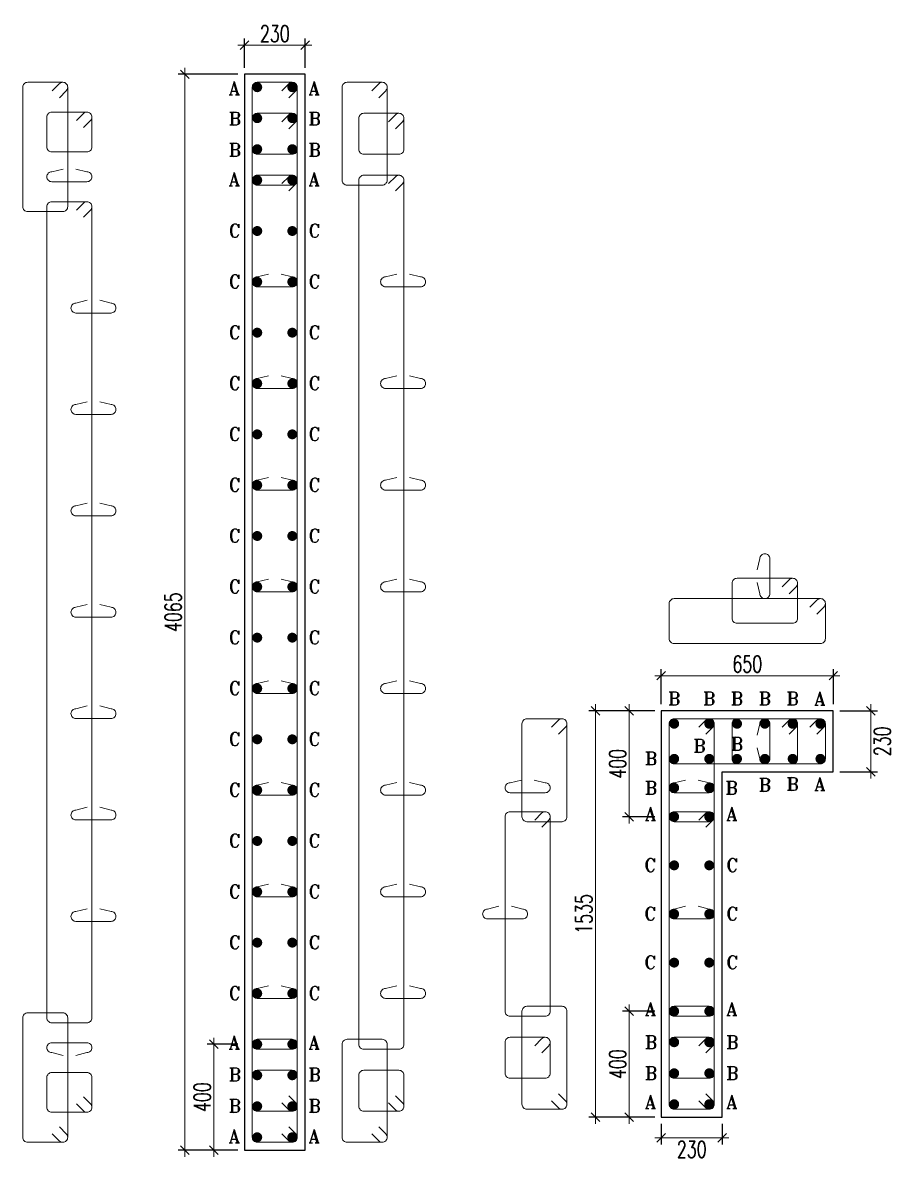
# Model space of a CAD drawing. Header units: millimetres. Extents: x 1123469 to 1752051, y -126924 to 196924.
# Drawn here: x 1601291 to 1614446, y -111849 to -94657 of the extents above; entities that cross this region are included whole.
import ezdxf

# ---------------------------------------------------------------- set-up
doc = ezdxf.new("R2010")
doc.units = ezdxf.units.MM
doc.header["$LTSCALE"] = 500
doc.header["$MEASUREMENT"] = 0
doc.header["$PDMODE"] = 34
doc.layers.get('Defpoints').update_dxf_attribs({"lineweight": 0})
doc.layers.add('DIAMENTION', color=1, linetype='Continuous', lineweight=0)
doc.layers.add('STEEL', color=7, linetype='Continuous', lineweight=20)
for name, color, linetype in [('Reinf', 4, 'Continuous'), ('S-TEXT', 3, 'Continuous'), ('TOWER AREA COLUMN.', 6, 'Continuous')]:
    doc.layers.add(name, color=color, linetype=linetype)
doc.styles.add('2MM', font='romans.shx', dxfattribs={"width": 0.7})
doc.styles.add('ROMANT', font='romant__.ttf', dxfattribs={"width": 0.9, "height": 600})
doc.dimstyles.new('SHUIB', dxfattribs={"dimtxt": 200, "dimasz": 180, "dimexe": 100, "dimexo": 250, "dimgap": 50, "dimtad": 2, "dimdec": 0, "dimzin": 1, "dimdsep": 46, "dimtxsty": '2MM', "dimblk": 'OBLIQUE', "dimcen": 0, "dimdle": 100, "dimclrd": 1, "dimclre": 1, "dimclrt": 3, "dimadec": 0, "dimazin": 0, "dimtfac": 1, "dimtdec": 0, "dimtix": 1, "dimtmove": 2, "dimatfit": 3, "dimfxl": 1, "dimtolj": 1, "dimlwd": -1, "dimarcsym": 0})

# ---------------------------------------------------------------- blocks, each defined once
blk = doc.blocks.new('_Oblique')
at = {"color": 0, "linetype": 'ByBlock', "lineweight": -2}
blk.add_line((-0.5, -0.5), (0.5, 0.5), dxfattribs=at)
blk = doc.blocks.new('*D274')
at = {"layer": 'Defpoints', "color": 0, "ltscale": 100, "transparency": 16777216}
for p in [(1613541, -104525), (1610941, -105057), (1613541, -105057)]:
    blk.add_point(p, dxfattribs=at)
at = {"layer": 'DIAMENTION', "color": 1, "ltscale": 100, "transparency": 16777216}
blk.add_line((1610841, -104525), (1613641, -104525), dxfattribs=at)
at = {"layer": 'DIAMENTION', "color": 1, "lineweight": -2, "ltscale": 100, "transparency": 16777216}
for p, q in [((1610941, -104957), (1610941, -104425)), ((1613541, -104957), (1613541, -104425))]:
    blk.add_line(p, q, dxfattribs=at)
at = {"layer": 'DIAMENTION', "color": 1, "ltscale": 100, "transparency": 16777216, "xscale": 130, "yscale": 130, "zscale": 130, "rotation": 180}
blk.add_blockref('_Oblique', (1610941, -104525), dxfattribs=at)
at = {"layer": 'DIAMENTION', "color": 1, "ltscale": 100, "transparency": 16777216, "xscale": 130, "yscale": 130, "zscale": 130}
blk.add_blockref('_Oblique', (1613541, -104525), dxfattribs=at)
at = {"layer": 'DIAMENTION', "color": 3, "ltscale": 100, "transparency": 16777216, "insert": (1612241, -104350), "char_height": 250, "attachment_point": 5, "style": '2MM'}
blk.add_mtext('\\A1;650', dxfattribs=at)
blk = doc.blocks.new('*D275')
at = {"layer": 'Defpoints', "color": 0, "ltscale": 100, "transparency": 16777216}
for p in [(1610941, -105057), (1609946, -111197), (1610941, -111197)]:
    blk.add_point(p, dxfattribs=at)
at = {"layer": 'DIAMENTION', "color": 1, "ltscale": 100, "transparency": 16777216}
blk.add_line((1609946, -104957), (1609946, -111297), dxfattribs=at)
at = {"layer": 'DIAMENTION', "color": 1, "lineweight": -2, "ltscale": 100, "transparency": 16777216}
for p, q in [((1610841, -105057), (1609846, -105057)), ((1610841, -111197), (1609846, -111197))]:
    blk.add_line(p, q, dxfattribs=at)
at = {"layer": 'DIAMENTION', "color": 1, "ltscale": 100, "transparency": 16777216, "xscale": 130, "yscale": 130, "zscale": 130}
for p, rotation in [((1609946, -105057), 90), ((1609946, -111197), 270)]:
    blk.add_blockref('_Oblique', p, dxfattribs=dict(at, rotation=rotation))
at = {"layer": 'DIAMENTION', "color": 3, "ltscale": 100, "transparency": 16777216, "insert": (1609771, -108127), "char_height": 250, "attachment_point": 5, "rotation": 90, "style": '2MM'}
blk.add_mtext('\\A1;1535', dxfattribs=at)
blk = doc.blocks.new('*D276')
at = {"layer": 'Defpoints', "color": 0, "ltscale": 100, "transparency": 16777216}
for p in [(1610941, -111197), (1611861, -111197), (1611861, -111510)]:
    blk.add_point(p, dxfattribs=at)
at = {"layer": 'DIAMENTION', "color": 1, "lineweight": -2, "ltscale": 100, "transparency": 16777216}
for p, q in [((1610941, -111297), (1610941, -111610)), ((1611861, -111297), (1611861, -111610))]:
    blk.add_line(p, q, dxfattribs=at)
at = {"layer": 'DIAMENTION', "color": 1, "ltscale": 100, "transparency": 16777216}
blk.add_line((1610841, -111510), (1611961, -111510), dxfattribs=at)
at = {"layer": 'DIAMENTION', "color": 1, "ltscale": 100, "transparency": 16777216, "xscale": 130, "yscale": 130, "zscale": 130, "rotation": 180}
blk.add_blockref('_Oblique', (1610941, -111510), dxfattribs=at)
at = {"layer": 'DIAMENTION', "color": 1, "ltscale": 100, "transparency": 16777216, "xscale": 130, "yscale": 130, "zscale": 130}
blk.add_blockref('_Oblique', (1611861, -111510), dxfattribs=at)
at = {"layer": 'DIAMENTION', "color": 3, "ltscale": 100, "transparency": 16777216, "insert": (1611401, -111685), "char_height": 250, "attachment_point": 5, "style": '2MM'}
blk.add_mtext('\\A1;230', dxfattribs=at)
blk = doc.blocks.new('*D277')
at = {"layer": 'Defpoints', "color": 0, "ltscale": 100, "transparency": 16777216}
for p in [(1613541, -105057), (1613541, -105977), (1614107, -105977)]:
    blk.add_point(p, dxfattribs=at)
at = {"layer": 'DIAMENTION', "color": 1, "ltscale": 100, "transparency": 16777216}
blk.add_line((1614107, -104957), (1614107, -106077), dxfattribs=at)
at = {"layer": 'DIAMENTION', "color": 1, "lineweight": -2, "ltscale": 100, "transparency": 16777216}
for p, q in [((1613641, -105057), (1614207, -105057)), ((1613641, -105977), (1614207, -105977))]:
    blk.add_line(p, q, dxfattribs=at)
at = {"layer": 'DIAMENTION', "color": 1, "ltscale": 100, "transparency": 16777216, "xscale": 130, "yscale": 130, "zscale": 130}
for p, rotation in [((1614107, -105057), 90), ((1614107, -105977), 270)]:
    blk.add_blockref('_Oblique', p, dxfattribs=dict(at, rotation=rotation))
at = {"layer": 'DIAMENTION', "color": 3, "ltscale": 100, "transparency": 16777216, "insert": (1614282, -105517), "char_height": 250, "attachment_point": 5, "rotation": 90, "style": '2MM'}
blk.add_mtext('\\A1;230', dxfattribs=at)
blk = doc.blocks.new('*D799')
at = {"layer": 'Defpoints', "color": 0, "ltscale": 100, "transparency": 16777216}
for p in [(1610941, -105057), (1610456, -106657), (1610941, -106657)]:
    blk.add_point(p, dxfattribs=at)
at = {"layer": 'DIAMENTION', "color": 1, "ltscale": 100, "transparency": 16777216}
blk.add_line((1610456, -104957), (1610456, -106757), dxfattribs=at)
at = {"layer": 'DIAMENTION', "color": 1, "lineweight": -2, "ltscale": 100, "transparency": 16777216}
for p, q in [((1610841, -105057), (1610356, -105057)), ((1610841, -106657), (1610356, -106657))]:
    blk.add_line(p, q, dxfattribs=at)
at = {"layer": 'DIAMENTION', "color": 1, "ltscale": 100, "transparency": 16777216, "xscale": 130, "yscale": 130, "zscale": 130}
for p, rotation in [((1610456, -105057), 90), ((1610456, -106657), 270)]:
    blk.add_blockref('_Oblique', p, dxfattribs=dict(at, rotation=rotation))
at = {"layer": 'DIAMENTION', "color": 3, "ltscale": 100, "transparency": 16777216, "insert": (1610281, -105857), "char_height": 250, "attachment_point": 5, "rotation": 90, "style": '2MM'}
blk.add_mtext('\\A1;400', dxfattribs=at)
blk = doc.blocks.new('*D800')
at = {"layer": 'Defpoints', "color": 0, "ltscale": 100, "transparency": 16777216}
for p in [(1610941, -109597), (1610456, -111197), (1610941, -111197)]:
    blk.add_point(p, dxfattribs=at)
at = {"layer": 'DIAMENTION', "color": 1, "ltscale": 100, "transparency": 16777216}
blk.add_line((1610456, -109497), (1610456, -111297), dxfattribs=at)
at = {"layer": 'DIAMENTION', "color": 1, "lineweight": -2, "ltscale": 100, "transparency": 16777216}
for p, q in [((1610841, -109597), (1610356, -109597)), ((1610841, -111197), (1610356, -111197))]:
    blk.add_line(p, q, dxfattribs=at)
at = {"layer": 'DIAMENTION', "color": 1, "ltscale": 100, "transparency": 16777216, "xscale": 130, "yscale": 130, "zscale": 130}
for p, rotation in [((1610456, -109597), 90), ((1610456, -111197), 270)]:
    blk.add_blockref('_Oblique', p, dxfattribs=dict(at, rotation=rotation))
at = {"layer": 'DIAMENTION', "color": 3, "ltscale": 100, "transparency": 16777216, "insert": (1610281, -110397), "char_height": 250, "attachment_point": 5, "rotation": 90, "style": '2MM'}
blk.add_mtext('\\A1;400', dxfattribs=at)
blk = doc.blocks.new('*D1261')
at = {"layer": 'Defpoints', "color": 0, "ltscale": 100, "transparency": 16777216}
for p in [(1604640, -94996), (1604640, -95436), (1605560, -95436)]:
    blk.add_point(p, dxfattribs=at)
at = {"layer": 'DIAMENTION', "color": 1, "lineweight": -2, "ltscale": 100, "transparency": 16777216}
for p, q in [((1604640, -95336), (1604640, -94896)), ((1605560, -95336), (1605560, -94896))]:
    blk.add_line(p, q, dxfattribs=at)
at = {"layer": 'DIAMENTION', "color": 1, "ltscale": 100, "transparency": 16777216}
blk.add_line((1605660, -94996), (1604540, -94996), dxfattribs=at)
at = {"layer": 'DIAMENTION', "color": 1, "ltscale": 100, "transparency": 16777216, "xscale": 130, "yscale": 130, "zscale": 130, "rotation": 180}
blk.add_blockref('_Oblique', (1604640, -94996), dxfattribs=at)
at = {"layer": 'DIAMENTION', "color": 1, "ltscale": 100, "transparency": 16777216, "xscale": 130, "yscale": 130, "zscale": 130}
blk.add_blockref('_Oblique', (1605560, -94996), dxfattribs=at)
at = {"layer": 'DIAMENTION', "color": 3, "ltscale": 100, "transparency": 16777216, "insert": (1605100, -94821), "char_height": 250, "attachment_point": 5, "style": '2MM'}
blk.add_mtext('\\A1;230', dxfattribs=at)
blk = doc.blocks.new('*D1262')
at = {"layer": 'Defpoints', "color": 0, "ltscale": 100, "transparency": 16777216}
for p in [(1604640, -95436), (1603739, -111696), (1604640, -111696)]:
    blk.add_point(p, dxfattribs=at)
at = {"layer": 'DIAMENTION', "color": 1, "ltscale": 100, "transparency": 16777216}
blk.add_line((1603739, -95336), (1603739, -111796), dxfattribs=at)
at = {"layer": 'DIAMENTION', "color": 1, "lineweight": -2, "ltscale": 100, "transparency": 16777216}
for p, q in [((1604540, -95436), (1603639, -95436)), ((1604540, -111696), (1603639, -111696))]:
    blk.add_line(p, q, dxfattribs=at)
at = {"layer": 'DIAMENTION', "color": 1, "ltscale": 100, "transparency": 16777216, "xscale": 130, "yscale": 130, "zscale": 130}
for p, rotation in [((1603739, -95436), 90), ((1603739, -111696), 270)]:
    blk.add_blockref('_Oblique', p, dxfattribs=dict(at, rotation=rotation))
at = {"layer": 'DIAMENTION', "color": 3, "ltscale": 100, "transparency": 16777216, "insert": (1603564, -103566), "char_height": 250, "attachment_point": 5, "rotation": 90, "style": '2MM'}
blk.add_mtext('\\A1;4065', dxfattribs=at)
blk = doc.blocks.new('*D1260')
at = {"layer": 'Defpoints', "color": 0, "ltscale": 100, "transparency": 16777216}
for p in [(1604178, -110096), (1604640, -110096), (1604640, -111696)]:
    blk.add_point(p, dxfattribs=at)
at = {"layer": 'DIAMENTION', "color": 1, "ltscale": 100, "transparency": 16777216}
blk.add_line((1604178, -111796), (1604178, -109996), dxfattribs=at)
at = {"layer": 'DIAMENTION', "color": 1, "lineweight": -2, "ltscale": 100, "transparency": 16777216}
for p, q in [((1604540, -110096), (1604078, -110096)), ((1604540, -111696), (1604078, -111696))]:
    blk.add_line(p, q, dxfattribs=at)
at = {"layer": 'DIAMENTION', "color": 1, "ltscale": 100, "transparency": 16777216, "xscale": 130, "yscale": 130, "zscale": 130}
for p, rotation in [((1604178, -110096), 90), ((1604178, -111696), 270)]:
    blk.add_blockref('_Oblique', p, dxfattribs=dict(at, rotation=rotation))
at = {"layer": 'DIAMENTION', "color": 3, "ltscale": 100, "transparency": 16777216, "insert": (1604003, -110896), "char_height": 250, "attachment_point": 5, "rotation": 90, "style": '2MM'}
blk.add_mtext('\\A1;400', dxfattribs=at)

msp = doc.modelspace()

# ---------------------------------------------------------------- linework, layer by layer
at = {"layer": 'Reinf', "color": 4, "linetype": 'ByBlock', "const_width": 75}
for points in [[(1604834.5, -95668.6, -1), (1604834.5, -95593.6, -1)], [(1605364.5, -95668.6, 1), (1605364.5, -95593.6, 1)], [(1604834.5, -96061.9, 1), (1604834.5, -96136.9, 1)], [(1605364.5, -96061.9, -1), (1605364.5, -96136.9, -1)], [(1604834.5, -96530.2, 1), (1604834.5, -96605.2, 1)], [(1605364.5, -96530.2, -1), (1605364.5, -96605.2, -1)], [(1604834.5, -96998.6, 1), (1604834.5, -97073.6, 1)], [(1605364.5, -96998.6, -1), (1605364.5, -97073.6, -1)], [(1604834.5, -97766.8, 1), (1604834.5, -97841.8, 1)], [(1605364.5, -97766.8, -1), (1605364.5, -97841.8, -1)], [(1604834.5, -98535, 1), (1604834.5, -98610, 1)], [(1605364.5, -98535, -1), (1605364.5, -98610, -1)], [(1604834.5, -99303.3, 1), (1604834.5, -99378.3, 1)], [(1605364.5, -99303.3, -1), (1605364.5, -99378.3, -1)], [(1604834.5, -100071.5, 1), (1604834.5, -100146.5, 1)], [(1605364.5, -100071.5, -1), (1605364.5, -100146.5, -1)], [(1604834.5, -100839.8, 1), (1604834.5, -100914.8, 1)], [(1605364.5, -100839.8, -1), (1605364.5, -100914.8, -1)], [(1604834.5, -101608, 1), (1604834.5, -101683, 1)], [(1605364.5, -101608, -1), (1605364.5, -101683, -1)], [(1604834.5, -102376.2, 1), (1604834.5, -102451.2, 1)], [(1605364.5, -102376.2, -1), (1605364.5, -102451.2, -1)], [(1604834.5, -103144.5, 1), (1604834.5, -103219.5, 1)], [(1605364.5, -103144.5, -1), (1605364.5, -103219.5, -1)], [(1604834.5, -103912.7, 1), (1604834.5, -103987.7, 1)], [(1605364.5, -103912.7, -1), (1605364.5, -103987.7, -1)], [(1604834.5, -104680.9, 1), (1604834.5, -104755.9, 1)], [(1605364.5, -104680.9, -1), (1605364.5, -104755.9, -1)], [(1611135.9, -105289.2, -1), (1611135.9, -105214.2, -1)], [(1611665.9, -105289.2, 1), (1611665.9, -105214.2, 1)], [(1612085.9, -105289.2, 1), (1612085.9, -105214.2, 1)], [(1612505.9, -105289.2, 1), (1612505.9, -105214.2, 1)], [(1612925.9, -105289.2, 1), (1612925.9, -105214.2, 1)], [(1613345.9, -105289.2, 1), (1613345.9, -105214.2, 1)], [(1604834.5, -105449.2, 1), (1604834.5, -105524.2, 1)], [(1605364.5, -105449.2, -1), (1605364.5, -105524.2, -1)], [(1611135.9, -105744.2, 1), (1611135.9, -105819.2, 1)], [(1611665.9, -105744.2, -1), (1611665.9, -105819.2, -1)], [(1612085.9, -105744.2, -1), (1612085.9, -105819.2, -1)], [(1612505.9, -105744.2, -1), (1612505.9, -105819.2, -1)], [(1612925.9, -105744.2, -1), (1612925.9, -105819.2, -1)], [(1613345.9, -105744.2, -1), (1613345.9, -105819.2, -1)], [(1604834.5, -106217.4, 1), (1604834.5, -106292.4, 1)], [(1605364.5, -106217.4, -1), (1605364.5, -106292.4, -1)], [(1611135.9, -106181.7, 1), (1611135.9, -106256.7, 1)], [(1611665.9, -106181.7, -1), (1611665.9, -106256.7, -1)], [(1611135.9, -106619.2, 1), (1611135.9, -106694.2, 1)], [(1611665.9, -106619.2, -1), (1611665.9, -106694.2, -1)], [(1604834.5, -106985.6, 1), (1604834.5, -107060.6, 1)], [(1605364.5, -106985.6, -1), (1605364.5, -107060.6, -1)], [(1611135.9, -107429.2, -1), (1611135.9, -107354.2, -1)], [(1611665.9, -107429.2, 1), (1611665.9, -107354.2, 1)], [(1604834.5, -107753.9, 1), (1604834.5, -107828.9, 1)], [(1605364.5, -107753.9, -1), (1605364.5, -107828.9, -1)], [(1611135.9, -108164.2, -1), (1611135.9, -108089.2, -1)], [(1611665.9, -108164.2, 1), (1611665.9, -108089.2, 1)], [(1604834.5, -108522.1, 1), (1604834.5, -108597.1, 1)], [(1605364.5, -108522.1, -1), (1605364.5, -108597.1, -1)], [(1611135.9, -108899.2, -1), (1611135.9, -108824.2, -1)], [(1611665.9, -108899.2, 1), (1611665.9, -108824.2, 1)], [(1604834.5, -109290.3, 1), (1604834.5, -109365.3, 1)], [(1605364.5, -109290.3, -1), (1605364.5, -109365.3, -1)], [(1611135.9, -109634.2, -1), (1611135.9, -109559.2, -1)], [(1611665.9, -109634.2, 1), (1611665.9, -109559.2, 1)], [(1604834.5, -110133.6, -1), (1604834.5, -110058.6, -1)], [(1605364.5, -110133.6, 1), (1605364.5, -110058.6, 1)], [(1611135.9, -110027.6, 1), (1611135.9, -110102.6, 1)], [(1611665.9, -110027.6, -1), (1611665.9, -110102.6, -1)], [(1604834.5, -110601.9, -1), (1604834.5, -110526.9, -1)], [(1605364.5, -110601.9, 1), (1605364.5, -110526.9, 1)], [(1611135.9, -110495.9, 1), (1611135.9, -110570.9, 1)], [(1611665.9, -110495.9, -1), (1611665.9, -110570.9, -1)], [(1604834.5, -111070.2, -1), (1604834.5, -110995.2, -1)], [(1605364.5, -111070.2, 1), (1605364.5, -110995.2, 1)], [(1611135.9, -110964.2, 1), (1611135.9, -111039.2, 1)], [(1611665.9, -110964.2, -1), (1611665.9, -111039.2, -1)], [(1604834.5, -111463.6, 1), (1604834.5, -111538.6, 1)], [(1605364.5, -111463.6, -1), (1605364.5, -111538.6, -1)]]:
    msp.add_lwpolyline(points, format="xyb", close=True, dxfattribs=at)
at = {"layer": 'STEEL', "color": 4, "linetype": 'ByBlock'}
for points in [[(1601365.7, -95556.1), (1601895.7, -95556.1, -0.4142136), (1601970.7, -95631.1), (1601970.7, -97436.1, -0.4142136), (1601895.7, -97511.1), (1601365.7, -97511.1, -0.4142136), (1601290.7, -97436.1), (1601290.7, -95631.1, -0.4142136)], [(1604834.5, -95556.1), (1605364.5, -95556.1, -0.4142136), (1605439.5, -95631.1), (1605439.5, -97036.1, -0.4142136), (1605364.5, -97111.1), (1604834.5, -97111.1, -0.4142136), (1604759.5, -97036.1), (1604759.5, -95631.1, -0.4142136)], [(1606192.9, -95556.1), (1606722.9, -95556.1, -0.4142136), (1606797.9, -95631.1), (1606797.9, -97036.1, -0.4142136), (1606722.9, -97111.1), (1606192.9, -97111.1, -0.4142136), (1606117.9, -97036.1), (1606117.9, -95631.1, -0.4142136)], [(1601730, -96609.7), (1602260, -96609.7, 0.4142136), (1602335, -96534.7), (1602335, -96082.9, 0.4142136), (1602260, -96007.9), (1601730, -96007.9, 0.4142136), (1601655, -96082.9), (1601655, -96534.7, 0.4142136)], [(1604834.5, -96643.9), (1605364.5, -96643.9, 0.4142136), (1605439.5, -96568.9), (1605439.5, -96100, 0.4142136), (1605364.5, -96025), (1604834.5, -96025, 0.4142136), (1604759.5, -96100), (1604759.5, -96568.9, 0.4142136)], [(1606445.4, -96643.9), (1606975.4, -96643.9, 0.4142136), (1607050.4, -96568.9), (1607050.4, -96100, 0.4142136), (1606975.4, -96025), (1606445.4, -96025, 0.4142136), (1606370.4, -96100), (1606370.4, -96568.9, 0.4142136)], [(1604834.5, -96961.1), (1605364.5, -96961.1, -0.4142136), (1605439.5, -97036.1), (1605439.5, -110096.1, -0.4142136), (1605364.5, -110171.1), (1604834.5, -110171.1, -0.4142136), (1604759.5, -110096.1), (1604759.5, -97036.1, -0.4142136)], [(1606445.4, -96961.1), (1606975.4, -96961.1, -0.4142136), (1607050.4, -97036.1), (1607050.4, -110096.1, -0.4142136), (1606975.4, -110171.1), (1606445.4, -110171.1, -0.4142136), (1606370.4, -110096.1), (1606370.4, -97036.1, -0.4142136)], [(1601730, -97361.1), (1602260, -97361.1, -0.4142136), (1602335, -97436.1), (1602335, -109696.1, -0.4142136), (1602260, -109771.1), (1601730, -109771.1, -0.4142136), (1601655, -109696.1), (1601655, -97436.1, -0.4142136)], [(1612085.9, -103052.8), (1612925.9, -103052.8, -0.4142136), (1613000.9, -103127.8), (1613000.9, -103657.8, -0.4142136), (1612925.9, -103732.8), (1612085.9, -103732.8, -0.4142136), (1612010.9, -103657.8), (1612010.9, -103127.8, -0.4142136)], [(1611135.9, -103360), (1613345.9, -103360, -0.4142136), (1613420.9, -103435), (1613420.9, -103965, -0.4142136), (1613345.9, -104040), (1611135.9, -104040, -0.4142136), (1611060.9, -103965), (1611060.9, -103435, -0.4142136)], [(1609440.7, -106731.7), (1608910.7, -106731.7, -0.4142136), (1608835.7, -106656.7), (1608835.7, -105251.7, -0.4142136), (1608910.7, -105176.7), (1609440.7, -105176.7, -0.4142136), (1609515.7, -105251.7), (1609515.7, -106656.7, -0.4142136)], [(1611665.9, -106731.7), (1611135.9, -106731.7, -0.4142136), (1611060.9, -106656.7), (1611060.9, -105251.7, -0.4142136), (1611135.9, -105176.7), (1611665.9, -105176.7, -0.4142136), (1611740.9, -105251.7), (1611740.9, -106656.7, -0.4142136)], [(1611135.9, -105176.7), (1613345.9, -105176.7, -0.4142136), (1613420.9, -105251.7), (1613420.9, -105781.7, -0.4142136), (1613345.9, -105856.7), (1611135.9, -105856.7, -0.4142136), (1611060.9, -105781.7), (1611060.9, -105251.7, -0.4142136)], [(1612085.9, -105176.7), (1612925.9, -105176.7, -0.4142136), (1613000.9, -105251.7), (1613000.9, -105781.7, -0.4142136), (1612925.9, -105856.7), (1612085.9, -105856.7, -0.4142136), (1612010.9, -105781.7), (1612010.9, -105251.7, -0.4142136)], [(1609185.9, -106581.7), (1608655.9, -106581.7, 0.4142136), (1608580.9, -106656.7), (1608580.9, -109596.7, 0.4142136), (1608655.9, -109671.7), (1609185.9, -109671.7, 0.4142136), (1609260.9, -109596.7), (1609260.9, -106656.7, 0.4142136)], [(1611665.9, -106581.7), (1611135.9, -106581.7, 0.4142136), (1611060.9, -106656.7), (1611060.9, -109596.7, 0.4142136), (1611135.9, -109671.7), (1611665.9, -109671.7, 0.4142136), (1611740.9, -109596.7), (1611740.9, -106656.7, 0.4142136)], [(1601365.7, -111576.1), (1601895.7, -111576.1, 0.4142136), (1601970.7, -111501.1), (1601970.7, -109696.1, 0.4142136), (1601895.7, -109621.1), (1601365.7, -109621.1, 0.4142136), (1601290.7, -109696.1), (1601290.7, -111501.1, 0.4142136)], [(1609440.7, -109521.7), (1608910.7, -109521.7, 0.4142136), (1608835.7, -109596.7), (1608835.7, -111001.7, 0.4142136), (1608910.7, -111076.7), (1609440.7, -111076.7, 0.4142136), (1609515.7, -111001.7), (1609515.7, -109596.7, 0.4142136)], [(1611665.9, -109521.7), (1611135.9, -109521.7, 0.4142136), (1611060.9, -109596.7), (1611060.9, -111001.7, 0.4142136), (1611135.9, -111076.7), (1611665.9, -111076.7, 0.4142136), (1611740.9, -111001.7), (1611740.9, -109596.7, 0.4142136)], [(1604834.5, -111576.1), (1605364.5, -111576.1, 0.4142136), (1605439.5, -111501.1), (1605439.5, -110096.1, 0.4142136), (1605364.5, -110021.1), (1604834.5, -110021.1, 0.4142136), (1604759.5, -110096.1), (1604759.5, -111501.1, 0.4142136)], [(1606192.9, -111576.1), (1606722.9, -111576.1, 0.4142136), (1606797.9, -111501.1), (1606797.9, -110096.1, 0.4142136), (1606722.9, -110021.1), (1606192.9, -110021.1, 0.4142136), (1606117.9, -110096.1), (1606117.9, -111501.1, 0.4142136)], [(1609185.9, -110608.4), (1608655.9, -110608.4, -0.4142136), (1608580.9, -110533.4), (1608580.9, -110065.1, -0.4142136), (1608655.9, -109990.1), (1609185.9, -109990.1, -0.4142136), (1609260.9, -110065.1), (1609260.9, -110533.4, -0.4142136)], [(1611665.9, -110608.4), (1611135.9, -110608.4, -0.4142136), (1611060.9, -110533.4), (1611060.9, -110065.1, -0.4142136), (1611135.9, -109990.1), (1611665.9, -109990.1, -0.4142136), (1611740.9, -110065.1), (1611740.9, -110533.4, -0.4142136)], [(1601730, -110522.5), (1602260, -110522.5, -0.4142136), (1602335, -110597.5), (1602335, -111049.3, -0.4142136), (1602260, -111124.3), (1601730, -111124.3, -0.4142136), (1601655, -111049.3), (1601655, -110597.5, -0.4142136)], [(1604834.5, -110488.3), (1605364.5, -110488.3, -0.4142136), (1605439.5, -110563.3), (1605439.5, -111032.2, -0.4142136), (1605364.5, -111107.2), (1604834.5, -111107.2, -0.4142136), (1604759.5, -111032.2), (1604759.5, -110563.3, -0.4142136)], [(1606445.4, -110488.3), (1606975.4, -110488.3, -0.4142136), (1607050.4, -110563.3), (1607050.4, -111032.2, -0.4142136), (1606975.4, -111107.2), (1606445.4, -111107.2, -0.4142136), (1606370.4, -111032.2), (1606370.4, -110563.3, -0.4142136)]]:
    msp.add_lwpolyline(points, format="xyb", close=True, dxfattribs=at)
for points in [[(1601843.7, -95789.3), (1601948.9, -95684.1, 0.4142136), (1601948.9, -95578), (1601948.9, -95578, 0.4142136), (1601842.8, -95578), (1601737.6, -95683.3)], [(1605312.5, -95789.3), (1605417.7, -95684.1, 0.4142136), (1605417.7, -95578), (1605417.7, -95578, 0.4142136), (1605311.6, -95578), (1605206.4, -95683.3)], [(1606670.9, -95789.3), (1606776.1, -95684.1, 0.4142136), (1606776.1, -95578), (1606776.1, -95578, 0.4142136), (1606670.1, -95578), (1606564.8, -95683.3)], [(1602208, -96241.1), (1602313.2, -96135.9, 0.4142136), (1602313.2, -96029.8), (1602313.2, -96029.8, 0.4142136), (1602207.1, -96029.8), (1602101.9, -96135.1)], [(1605312.5, -96258.2), (1605417.7, -96153, 0.4142136), (1605417.7, -96046.9), (1605417.7, -96046.9, 0.4142136), (1605311.6, -96046.9), (1605206.4, -96152.2)], [(1606923.4, -96258.2), (1607028.6, -96153, 0.4142136), (1607028.6, -96046.9), (1607028.6, -96046.9, 0.4142136), (1606922.5, -96046.9), (1606817.3, -96152.2)], [(1601900.3, -96867.6), (1601730, -96909.8, 0.4142136), (1601655, -96984.8), (1601655, -96984.8, 0.4142136), (1601730, -97059.8), (1602260, -97059.8, 0.4142136), (1602335, -96984.8), (1602335, -96984.8, 0.4142136), (1602260, -96909.8), (1602092.7, -96867.6)], [(1605312.5, -97194.9), (1605417.7, -97089.7, 0.4142136), (1605417.7, -96983.6), (1605417.7, -96983.6, 0.4142136), (1605311.6, -96983.6), (1605206.4, -97088.8)], [(1606923.4, -97194.9), (1607028.6, -97089.7, 0.4142136), (1607028.6, -96983.6), (1607028.6, -96983.6, 0.4142136), (1606922.5, -96983.6), (1606817.3, -97088.8)], [(1602208, -97594.9), (1602313.2, -97489.7, 0.4142136), (1602313.2, -97383.6), (1602313.2, -97383.6, 0.4142136), (1602207.1, -97383.6), (1602101.9, -97488.8)], [(1605004.8, -98455.3), (1604834.5, -98497.5, 0.4142136), (1604759.5, -98572.5), (1604759.5, -98572.5, 0.4142136), (1604834.5, -98647.5), (1605364.5, -98647.5, 0.4142136), (1605439.5, -98572.5), (1605439.5, -98572.5, 0.4142136), (1605364.5, -98497.5), (1605197.2, -98455.3)], [(1606944.3, -98455.3), (1606774, -98497.5, 0.4142136), (1606699, -98572.5), (1606699, -98572.5, 0.4142136), (1606774, -98647.5), (1607304, -98647.5, 0.4142136), (1607379, -98572.5), (1607379, -98572.5, 0.4142136), (1607304, -98497.5), (1607136.7, -98455.3)], [(1602265.1, -98851.4), (1602094.8, -98893.6, 0.4142136), (1602019.8, -98968.6), (1602019.8, -98968.6, 0.4142136), (1602094.8, -99043.6), (1602624.8, -99043.6, 0.4142136), (1602699.8, -98968.6), (1602699.8, -98968.6, 0.4142136), (1602624.8, -98893.6), (1602457.5, -98851.4)], [(1605004.8, -99991.8), (1604834.5, -100034, 0.4142136), (1604759.5, -100109), (1604759.5, -100109, 0.4142136), (1604834.5, -100184), (1605364.5, -100184, 0.4142136), (1605439.5, -100109), (1605439.5, -100109, 0.4142136), (1605364.5, -100034), (1605197.2, -99991.8)], [(1606944.3, -99991.8), (1606774, -100034, 0.4142136), (1606699, -100109), (1606699, -100109, 0.4142136), (1606774, -100184), (1607304, -100184, 0.4142136), (1607379, -100109), (1607379, -100109, 0.4142136), (1607304, -100034), (1607136.7, -99991.8)], [(1602265.1, -100383.9), (1602094.8, -100426.1, 0.4142136), (1602019.8, -100501.1), (1602019.8, -100501.1, 0.4142136), (1602094.8, -100576.1), (1602624.8, -100576.1, 0.4142136), (1602699.8, -100501.1), (1602699.8, -100501.1, 0.4142136), (1602624.8, -100426.1), (1602457.5, -100383.9)], [(1605004.8, -101528.3), (1604834.5, -101570.5, 0.4142136), (1604759.5, -101645.5), (1604759.5, -101645.5, 0.4142136), (1604834.5, -101720.5), (1605364.5, -101720.5, 0.4142136), (1605439.5, -101645.5), (1605439.5, -101645.5, 0.4142136), (1605364.5, -101570.5), (1605197.2, -101528.3)], [(1606944.3, -101528.3), (1606774, -101570.5, 0.4142136), (1606699, -101645.5), (1606699, -101645.5, 0.4142136), (1606774, -101720.5), (1607304, -101720.5, 0.4142136), (1607379, -101645.5), (1607379, -101645.5, 0.4142136), (1607304, -101570.5), (1607136.7, -101528.3)], [(1602265.1, -101916.4), (1602094.8, -101958.6, 0.4142136), (1602019.8, -102033.6), (1602019.8, -102033.6, 0.4142136), (1602094.8, -102108.6), (1602624.8, -102108.6, 0.4142136), (1602699.8, -102033.6), (1602699.8, -102033.6, 0.4142136), (1602624.8, -101958.6), (1602457.5, -101916.4)], [(1612388.7, -102926.2), (1612430.9, -102756, -0.4142136), (1612505.9, -102681), (1612505.9, -102681, -0.4142136), (1612580.9, -102756), (1612580.9, -103286, -0.4142136), (1612505.9, -103361), (1612505.9, -103361, -0.4142136), (1612430.9, -103286), (1612388.7, -103118.7)], [(1605004.8, -103064.7), (1604834.5, -103107, 0.4142136), (1604759.5, -103182), (1604759.5, -103182, 0.4142136), (1604834.5, -103257), (1605364.5, -103257, 0.4142136), (1605439.5, -103182), (1605439.5, -103182, 0.4142136), (1605364.5, -103107), (1605197.2, -103064.7)], [(1606944.3, -103064.7), (1606774, -103107, 0.4142136), (1606699, -103182), (1606699, -103182, 0.4142136), (1606774, -103257), (1607304, -103257, 0.4142136), (1607379, -103182), (1607379, -103182, 0.4142136), (1607304, -103107), (1607136.7, -103064.7)], [(1612873.8, -103286.1), (1612979.1, -103180.9, 0.4142136), (1612979.1, -103074.8), (1612979.1, -103074.8, 0.4142136), (1612873, -103074.8), (1612767.8, -103180)], [(1602265.1, -103448.9), (1602094.8, -103491.1, 0.4142136), (1602019.8, -103566.1), (1602019.8, -103566.1, 0.4142136), (1602094.8, -103641.1), (1602624.8, -103641.1, 0.4142136), (1602699.8, -103566.1), (1602699.8, -103566.1, 0.4142136), (1602624.8, -103491.1), (1602457.5, -103448.9)], [(1613293.8, -103593.2), (1613399.1, -103488, 0.4142136), (1613399.1, -103381.9), (1613399.1, -103381.9, 0.4142136), (1613293, -103381.9), (1613187.8, -103487.2)], [(1605004.8, -104601.2), (1604834.5, -104643.4, 0.4142136), (1604759.5, -104718.4), (1604759.5, -104718.4, 0.4142136), (1604834.5, -104793.4), (1605364.5, -104793.4, 0.4142136), (1605439.5, -104718.4), (1605439.5, -104718.4, 0.4142136), (1605364.5, -104643.4), (1605197.2, -104601.2)], [(1606944.3, -104601.2), (1606774, -104643.4, 0.4142136), (1606699, -104718.4), (1606699, -104718.4, 0.4142136), (1606774, -104793.4), (1607304, -104793.4, 0.4142136), (1607379, -104718.4), (1607379, -104718.4, 0.4142136), (1607304, -104643.4), (1607136.7, -104601.2)], [(1602265.1, -104981.4), (1602094.8, -105023.6, 0.4142136), (1602019.8, -105098.6), (1602019.8, -105098.6, 0.4142136), (1602094.8, -105173.6), (1602624.8, -105173.6, 0.4142136), (1602699.8, -105098.6), (1602699.8, -105098.6, 0.4142136), (1602624.8, -105023.6), (1602457.5, -104981.4)], [(1609388.6, -105410), (1609493.8, -105304.8, 0.4142136), (1609493.8, -105198.7), (1609493.8, -105198.7, 0.4142136), (1609387.8, -105198.7), (1609282.6, -105303.9)], [(1611613.8, -105410), (1611719.1, -105304.8, 0.4142136), (1611719.1, -105198.7), (1611719.1, -105198.7, 0.4142136), (1611613, -105198.7), (1611507.8, -105303.9)], [(1612388.7, -105422), (1612430.9, -105251.7, -0.4142136), (1612505.9, -105176.7), (1612505.9, -105176.7, -0.4142136), (1612580.9, -105251.7), (1612580.9, -105781.7, -0.4142136), (1612505.9, -105856.7), (1612505.9, -105856.7, -0.4142136), (1612430.9, -105781.7), (1612388.7, -105614.4)], [(1612873.8, -105410), (1612979.1, -105304.8, 0.4142136), (1612979.1, -105198.7), (1612979.1, -105198.7, 0.4142136), (1612873, -105198.7), (1612767.8, -105303.9)], [(1613293.8, -105410), (1613399.1, -105304.8, 0.4142136), (1613399.1, -105198.7), (1613399.1, -105198.7, 0.4142136), (1613293, -105198.7), (1613187.8, -105303.9)], [(1605004.8, -106137.7), (1604834.5, -106179.9, 0.4142136), (1604759.5, -106254.9), (1604759.5, -106254.9, 0.4142136), (1604834.5, -106329.9), (1605364.5, -106329.9, 0.4142136), (1605439.5, -106254.9), (1605439.5, -106254.9, 0.4142136), (1605364.5, -106179.9), (1605197.2, -106137.7)], [(1606944.3, -106137.7), (1606774, -106179.9, 0.4142136), (1606699, -106254.9), (1606699, -106254.9, 0.4142136), (1606774, -106329.9), (1607304, -106329.9, 0.4142136), (1607379, -106254.9), (1607379, -106254.9, 0.4142136), (1607304, -106179.9), (1607136.7, -106137.7)], [(1608826.1, -106102), (1608655.9, -106144.2, 0.4142136), (1608580.9, -106219.2), (1608580.9, -106219.2, 0.4142136), (1608655.9, -106294.2), (1609185.9, -106294.2, 0.4142136), (1609260.9, -106219.2), (1609260.9, -106219.2, 0.4142136), (1609185.9, -106144.2), (1609018.6, -106102)], [(1611306.2, -106102), (1611135.9, -106144.2, 0.4142136), (1611060.9, -106219.2), (1611060.9, -106219.2, 0.4142136), (1611135.9, -106294.2), (1611665.9, -106294.2, 0.4142136), (1611740.9, -106219.2), (1611740.9, -106219.2, 0.4142136), (1611665.9, -106144.2), (1611498.6, -106102)], [(1602265.1, -106513.9), (1602094.8, -106556.1, 0.4142136), (1602019.8, -106631.1), (1602019.8, -106631.1, 0.4142136), (1602094.8, -106706.1), (1602624.8, -106706.1, 0.4142136), (1602699.8, -106631.1), (1602699.8, -106631.1, 0.4142136), (1602624.8, -106556.1), (1602457.5, -106513.9)], [(1609133.8, -106815), (1609239, -106709.8, 0.4142136), (1609239, -106603.7), (1609239, -106603.7, 0.4142136), (1609133, -106603.7), (1609027.8, -106708.9)], [(1611613.8, -106815), (1611719.1, -106709.8, 0.4142136), (1611719.1, -106603.7), (1611719.1, -106603.7, 0.4142136), (1611613, -106603.7), (1611507.8, -106708.9)], [(1605004.8, -107674.2), (1604834.5, -107716.4, 0.4142136), (1604759.5, -107791.4), (1604759.5, -107791.4, 0.4142136), (1604834.5, -107866.4), (1605364.5, -107866.4, 0.4142136), (1605439.5, -107791.4), (1605439.5, -107791.4, 0.4142136), (1605364.5, -107716.4), (1605197.2, -107674.2)], [(1606944.3, -107674.2), (1606774, -107716.4, 0.4142136), (1606699, -107791.4), (1606699, -107791.4, 0.4142136), (1606774, -107866.4), (1607304, -107866.4, 0.4142136), (1607379, -107791.4), (1607379, -107791.4, 0.4142136), (1607304, -107716.4), (1607136.7, -107674.2)], [(1602265.1, -108046.4), (1602094.8, -108088.6, 0.4142136), (1602019.8, -108163.6), (1602019.8, -108163.6, 0.4142136), (1602094.8, -108238.6), (1602624.8, -108238.6, 0.4142136), (1602699.8, -108163.6), (1602699.8, -108163.6, 0.4142136), (1602624.8, -108088.6), (1602457.5, -108046.4)], [(1608486.4, -108009.5), (1608316.1, -108051.7, 0.4142136), (1608241.1, -108126.7), (1608241.1, -108126.7, 0.4142136), (1608316.1, -108201.7), (1608846.1, -108201.7, 0.4142136), (1608921.1, -108126.7), (1608921.1, -108126.7, 0.4142136), (1608846.1, -108051.7), (1608678.9, -108009.5)], [(1611306.2, -108009.5), (1611135.9, -108051.7, 0.4142136), (1611060.9, -108126.7), (1611060.9, -108126.7, 0.4142136), (1611135.9, -108201.7), (1611665.9, -108201.7, 0.4142136), (1611740.9, -108126.7), (1611740.9, -108126.7, 0.4142136), (1611665.9, -108051.7), (1611498.6, -108009.5)], [(1605004.8, -109210.6), (1604834.5, -109252.8, 0.4142136), (1604759.5, -109327.8), (1604759.5, -109327.8, 0.4142136), (1604834.5, -109402.8), (1605364.5, -109402.8, 0.4142136), (1605439.5, -109327.8), (1605439.5, -109327.8, 0.4142136), (1605364.5, -109252.8), (1605197.2, -109210.6)], [(1606944.3, -109210.6), (1606774, -109252.8, 0.4142136), (1606699, -109327.8), (1606699, -109327.8, 0.4142136), (1606774, -109402.8), (1607304, -109402.8, 0.4142136), (1607379, -109327.8), (1607379, -109327.8, 0.4142136), (1607304, -109252.8), (1607136.7, -109210.6)], [(1609133.8, -110223.3), (1609239, -110118.1, 0.4142136), (1609239, -110012), (1609239, -110012, 0.4142136), (1609133, -110012), (1609027.8, -110117.2)], [(1611613.8, -110223.3), (1611719.1, -110118.1, 0.4142136), (1611719.1, -110012), (1611719.1, -110012, 0.4142136), (1611613, -110012), (1611507.8, -110117.2)], [(1601900.3, -110264.5), (1601730, -110222.3, -0.4142136), (1601655, -110147.3), (1601655, -110147.3, -0.4142136), (1601730, -110072.3), (1602260, -110072.3, -0.4142136), (1602335, -110147.3), (1602335, -110147.3, -0.4142136), (1602260, -110222.3), (1602092.7, -110264.5)], [(1605312.5, -110873.9), (1605417.7, -110979.2, -0.4142136), (1605417.7, -111085.2), (1605417.7, -111085.2, -0.4142136), (1605311.6, -111085.2), (1605206.4, -110980)], [(1606923.4, -110873.9), (1607028.6, -110979.2, -0.4142136), (1607028.6, -111085.2), (1607028.6, -111085.2, -0.4142136), (1606922.5, -111085.2), (1606817.3, -110980)], [(1609388.6, -110843.5), (1609493.8, -110948.7, -0.4142136), (1609493.8, -111054.8), (1609493.8, -111054.8, -0.4142136), (1609387.8, -111054.8), (1609282.6, -110949.5)], [(1611613.8, -110843.5), (1611719.1, -110948.7, -0.4142136), (1611719.1, -111054.8), (1611719.1, -111054.8, -0.4142136), (1611613, -111054.8), (1611507.8, -110949.5)], [(1602208, -110891), (1602313.2, -110996.2, -0.4142136), (1602313.2, -111102.3), (1602313.2, -111102.3, -0.4142136), (1602207.1, -111102.3), (1602101.9, -110997.1)], [(1601843.7, -111342.8), (1601948.9, -111448, -0.4142136), (1601948.9, -111554.1), (1601948.9, -111554.1, -0.4142136), (1601842.8, -111554.1), (1601737.6, -111448.9)], [(1605312.5, -111342.8), (1605417.7, -111448, -0.4142136), (1605417.7, -111554.1), (1605417.7, -111554.1, -0.4142136), (1605311.6, -111554.1), (1605206.4, -111448.9)], [(1606670.9, -111342.8), (1606776.1, -111448, -0.4142136), (1606776.1, -111554.1), (1606776.1, -111554.1, -0.4142136), (1606670.1, -111554.1), (1606564.8, -111448.9)]]:
    msp.add_lwpolyline(points, format="xyb", dxfattribs=at)
at = {"layer": 'TOWER AREA COLUMN.', "color": 3}
msp.add_lwpolyline([(1604639.5, -111696.1), (1605559.5, -111696.1), (1605559.5, -95436.1), (1604639.5, -95436.1)], close=True, dxfattribs=at)
msp.add_lwpolyline([(1613540.9, -105056.7), (1610940.9, -105056.7), (1610940.9, -111196.7), (1611860.9, -111196.7), (1611860.9, -105976.7), (1613540.9, -105976.7), (1613540.9, -105056.7)], dxfattribs=at)

# ---------------------------------------------------------------- texts
at = {"layer": 'S-TEXT', "color": 1, "style": 'ROMANT'}
for s, p in [('A', (1604402.6, -95746.3, 0)), ('A', (1605608.4, -95746.3, 0)), ('B', (1604402.6, -96205.9, 0)), ('B', (1605608.4, -96205.9, 0)), ('B', (1604402.6, -96678.8, 0)), ('B', (1605608.4, -96678.8, 0)), ('A', (1604402.6, -97119.8, 0)), ('A', (1605608.4, -97119.8, 0)), ('C', (1604402.6, -97899.9, 0)), ('C', (1605608.4, -97899.9, 0)), ('C', (1604402.6, -98668.2, 0)), ('C', (1605608.4, -98668.2, 0)), ('C', (1604402.6, -99436.4, 0)), ('C', (1605608.4, -99436.4, 0)), ('C', (1604402.6, -100204.6, 0)), ('C', (1605608.4, -100204.6, 0)), ('C', (1604402.6, -100972.9, 0)), ('C', (1605608.4, -100972.9, 0)), ('C', (1604402.6, -101741.1, 0)), ('C', (1605608.4, -101741.1, 0)), ('C', (1604402.6, -102509.3, 0)), ('C', (1605608.4, -102509.3, 0)), ('C', (1604402.6, -103277.6, 0)), ('C', (1605608.4, -103277.6, 0)), ('C', (1604402.6, -104045.8, 0)), ('C', (1605608.4, -104045.8, 0)), ('C', (1604402.6, -104814.1, 0)), ('C', (1605608.4, -104814.1, 0)), ('B', (1611041.2, -104970.8, 0)), ('B', (1611571.2, -104970.8, 0)), ('B', (1611991.2, -104970.8, 0)), ('B', (1612411.2, -104970.8, 0)), ('B', (1612831.2, -104970.8, 0)), ('A', (1613251.2, -104970.8, 0)), ('C', (1604402.6, -105582.3, 0)), ('C', (1605608.4, -105582.3, 0)), ('B', (1611424.1, -105685.3, 0)), ('B', (1611991.2, -105656.3, 0)), ('B', (1610692.4, -105874.7, 0)), ('B', (1612411.2, -106273.6, 0)), ('B', (1612831.2, -106262.7, 0)), ('A', (1613251.2, -106262.7, 0)), ('C', (1604402.6, -106350.5, 0)), ('C', (1605608.4, -106350.5, 0)), ('B', (1610692.4, -106318.8, 0)), ('B', (1611909.7, -106318.8, 0)), ('A', (1610692.4, -106713.6, 0)), ('A', (1611921.3, -106713.6, 0)), ('C', (1604402.6, -107118.8, 0)), ('C', (1605608.4, -107118.8, 0)), ('C', (1610683.1, -107487.4, 0)), ('C', (1611921.3, -107487.4, 0)), ('C', (1604402.6, -107887, 0)), ('C', (1605608.4, -107887, 0)), ('C', (1610683.1, -108222.4, 0)), ('C', (1611921.3, -108222.4, 0)), ('C', (1604402.6, -108655.2, 0)), ('C', (1605608.4, -108655.2, 0)), ('C', (1610683.1, -108957.4, 0)), ('C', (1611921.3, -108957.4, 0)), ('C', (1604402.6, -109423.5, 0)), ('C', (1605608.4, -109423.5, 0)), ('A', (1610692.4, -109662.4, 0)), ('A', (1611921.3, -109662.4, 0)), ('A', (1604402.6, -110168.1, 0)), ('A', (1605608.4, -110168.1, 0)), ('B', (1610692.4, -110164.6, 0)), ('B', (1611921.3, -110164.6, 0)), ('B', (1604402.6, -110653.3, 0)), ('B', (1605608.4, -110653.3, 0)), ('B', (1610692.4, -110633, 0)), ('B', (1611921.3, -110633, 0)), ('A', (1610692.4, -111067.4, 0)), ('A', (1611921.3, -111067.4, 0)), ('B', (1604402.6, -111126.2, 0)), ('B', (1605608.4, -111126.2, 0)), ('A', (1604402.6, -111585.8, 0)), ('A', (1605608.4, -111585.8, 0))]:
    msp.add_text(s, height=200, dxfattribs=at).set_placement(p)

# ---------------------------------------------------------------- dimensions: what is measured, and where the dimension line sits
at = {"layer": 'DIAMENTION', "ltscale": 100}
for base, p1, p2, picture, middle in [((1604639.5, -94995.8), (1605559.5, -95436.1), (1604639.5, -95436.1), '*D1261', (1605099.5, -94820.8)), ((1613540.9, -104524.8), (1610940.9, -105056.7), (1613540.9, -105056.7), '*D274', (1612240.9, -104349.8)), ((1611860.9, -111509.6), (1610940.9, -111196.7), (1611860.9, -111196.7), '*D276', (1611400.9, -111684.6))]:
    dim = msp.add_linear_dim(base=base, p1=p1, p2=p2, dimstyle='SHUIB', override={"dimtxt": 250, "dimasz": 130, "dimexo": 100, "dimlfac": 0.25, "dimtmove": 0}, dxfattribs=at)
    dim.commit()
    dim.dimension.update_dxf_attribs({"geometry": picture, "text_midpoint": middle})
for base, p1, p2, picture, middle in [((1603739.1, -111696.1), (1604639.5, -95436.1), (1604639.5, -111696.1), '*D1262', (1603564.1, -103566.1)), ((1609945.9, -111196.7), (1610940.9, -105056.7), (1610940.9, -111196.7), '*D275', (1609770.9, -108126.7)), ((1610456.3, -106656.7), (1610940.9, -105056.7), (1610940.9, -106656.7), '*D799', (1610281.3, -105856.7)), ((1614107.4, -105976.7), (1613540.9, -105056.7), (1613540.9, -105976.7), '*D277', (1614282.4, -105516.7)), ((1610456.3, -111196.7), (1610940.9, -109596.7), (1610940.9, -111196.7), '*D800', (1610281.3, -110396.7)), ((1604178.4, -110096.1), (1604639.5, -111696.1), (1604639.5, -110096.1), '*D1260', (1604003.4, -110896.1))]:
    dim = msp.add_linear_dim(base=base, p1=p1, p2=p2, angle=90, dimstyle='SHUIB', override={"dimtxt": 250, "dimasz": 130, "dimexo": 100, "dimlfac": 0.25, "dimtmove": 0}, dxfattribs=at)
    dim.commit()
    dim.dimension.update_dxf_attribs({"geometry": picture, "text_midpoint": middle})

doc.saveas('drawing.dxf')
